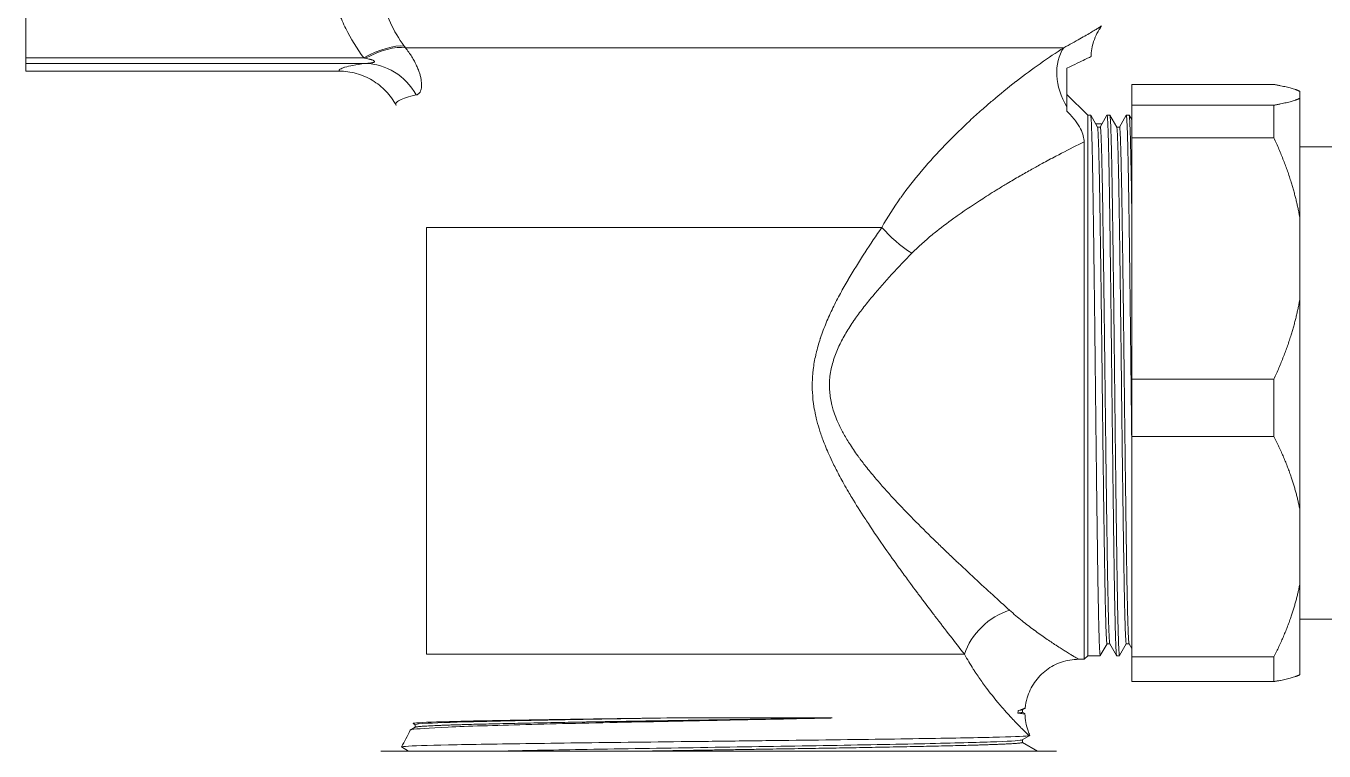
# Model space of a CAD drawing. Header units: metres. Extents: x 78 to 178, y -74 to 157.
# Drawn here: x 118.0054 to 118.1014, y -54.6705 to -54.6169 of the extents above; entities that cross this region are included whole.
import ezdxf

# ---------------------------------------------------------------- set-up
doc = ezdxf.new("R2010")
doc.units = ezdxf.units.M
doc.layers.add('01_Fina', color=252, linetype='Continuous', lineweight=15)

# ---------------------------------------------------------------- blocks, each defined once
blk = doc.blocks.new('110-32-frente')
at = {"layer": '01_Fina', "linetype": 'Continuous', "lineweight": 5}
for p, q in [((7.716584, 3.601063), (7.716584, 3.591654)), ((7.79328, 3.592415), (7.744631, 3.592415)), ((7.716584, 3.591654), (7.716584, 3.591251)), ((7.741557, 3.591654), (7.716584, 3.591654)), ((7.716584, 3.591251), (7.716584, 3.590684)), ((7.741654, 3.591251), (7.716584, 3.591251)), ((7.739724, 3.590684), (7.716584, 3.590684)), ((7.795048, 3.58742), (7.793512, 3.588956)), ((7.808807, 3.589703), (7.7983, 3.589703)), ((7.7983, 3.588157), (7.7983, 3.589703)), ((7.810716, 3.588665), (7.810716, 3.589195)), ((7.808807, 3.588157), (7.7983, 3.588157)), ((7.7983, 3.588157), (7.7983, 3.58575)), ((7.808807, 3.58575), (7.808807, 3.588157)), ((7.810716, 3.588665), (7.810716, 3.579887)), ((7.795048, 3.547458), (7.795048, 3.58742)), ((7.795048, 3.58742), (7.795266, 3.58742)), ((7.79527, 3.587416), (7.795773, 3.586546)), ((7.795975, 3.586549), (7.796476, 3.587416)), ((7.79648, 3.58742), (7.796689, 3.58742)), ((7.796693, 3.587416), (7.797195, 3.586546)), ((7.797398, 3.586549), (7.797898, 3.587416)), ((7.797902, 3.58742), (7.798111, 3.58742)), ((7.798115, 3.587416), (7.7983, 3.587096)), ((7.796116, 3.586792), (7.795631, 3.586792)), ((7.795771, 3.586549), (7.795978, 3.586549)), ((7.797193, 3.586549), (7.7974, 3.586549)), ((7.79478, 3.58545), (7.79478, 3.547189)), ((7.808807, 3.58575), (7.7983, 3.58575)), ((7.7983, 3.567904), (7.7983, 3.58575)), ((7.810716, 3.585091), (7.830364, 3.585091)), ((7.810716, 3.573767), (7.810716, 3.579887)), ((7.779836, 3.579128), (7.746191, 3.579128)), ((7.746191, 3.547563), (7.746191, 3.579128)), ((7.810716, 3.573767), (7.810716, 3.558311)), ((7.808807, 3.567904), (7.7983, 3.567904)), ((7.7983, 3.567904), (7.7983, 3.563666)), ((7.808807, 3.563666), (7.808807, 3.567904)), ((7.808807, 3.563666), (7.7983, 3.563666)), ((7.7983, 3.547366), (7.7983, 3.563666)), ((7.810716, 3.552722), (7.810716, 3.558311)), ((7.810716, 3.552722), (7.810716, 3.546044)), ((7.810716, 3.550147), (7.830364, 3.550147)), ((7.796482, 3.548329), (7.795982, 3.547462)), ((7.79648, 3.548329), (7.796687, 3.548329)), ((7.797187, 3.547462), (7.796684, 3.548332)), ((7.797904, 3.548329), (7.797404, 3.547462)), ((7.797902, 3.548329), (7.798109, 3.548329)), ((7.7983, 3.547998), (7.798107, 3.548332)), ((7.785941, 3.547563), (7.746191, 3.547563)), ((7.794382, 3.547189), (7.79478, 3.547189)), ((7.795048, 3.547458), (7.79478, 3.547189)), ((7.795048, 3.547458), (7.795978, 3.547458)), ((7.797191, 3.547458), (7.7974, 3.547458)), ((7.808807, 3.547366), (7.7983, 3.547366)), ((7.7983, 3.547366), (7.7983, 3.545536)), ((7.808807, 3.545536), (7.808807, 3.547366)), ((7.808807, 3.545536), (7.7983, 3.545536)), ((7.776177, 3.54285), (7.763958, 3.54285)), ((7.790415, 3.543574), (7.790215, 3.543459)), ((7.790223, 3.543463), (7.790223, 3.543271)), ((7.790223, 3.543276), (7.790403, 3.543172)), ((7.744985, 3.541954), (7.745354, 3.542167)), ((7.745346, 3.54235), (7.745194, 3.542438)), ((7.745346, 3.542355), (7.745346, 3.542163)), ((7.790773, 3.541555), (7.790215, 3.541232)), ((7.790223, 3.541237), (7.790223, 3.541045)), ((7.790223, 3.541049), (7.791338, 3.540405)), ((7.742813, 3.540405), (7.792756, 3.540405)), ((7.744859, 3.540405), (7.744338, 3.540706))]:
    blk.add_line(p, q, dxfattribs=at)
blk.add_arc((7.732623, 3.547563), 0.013568, 329.67714, 335.52754, dxfattribs=at)
for centre, major_axis, ratio, start_param, end_param in [((7.741557, 3.58927), (-0.003814, -0.002861), 0.419284, 3.56464, 4.407648), ((7.741673, 3.589115), (-0.003822, -0.002851), 0.445808, 3.566265, 4.391332), ((7.742766, 3.593888), (0.003216, -0.003885), 0.111027, 1.09191, 1.125095), ((7.795991, 3.589669), (-0.001926, 0.003469), 0.746868, 0.357593, 1.626895), ((7.741654, 3.58649), (-0.000635, 0.004726), 0.930518, 5.124048, 6.139796), ((7.782051, 3.579128), (-0.003069, 0.002515), 0.39214, 1.124401, 1.881667), ((7.782163, 3.555191), (0.002401, 0.002037), 0.478697, 2.056202, 2.057259), ((7.789278, 3.547563), (-0.002913, -0.002694), 0.725687, 4.121333, 5.37775)]:
    blk.add_ellipse(centre, major_axis=major_axis, ratio=ratio, start_param=start_param, end_param=end_param, dxfattribs=at)
for points, knots in [([(7.741557, 3.591654), (7.741035, 3.59235), (7.740592, 3.593075), (7.740223, 3.593827), (7.740038, 3.594203), (7.739872, 3.594585), (7.739725, 3.594975), (7.739577, 3.595365), (7.739448, 3.595762), (7.739338, 3.596165), (7.739283, 3.596366), (7.739233, 3.596569), (7.739188, 3.596771), (7.739143, 3.596974), (7.739103, 3.597176), (7.739068, 3.597379), (7.738997, 3.597785), (7.738946, 3.598192), (7.738914, 3.5986), (7.738849, 3.599417), (7.73886, 3.600238), (7.738944, 3.601063)], [0, 0, 0, 0, 0.25, 0.25, 0.25, 0.375072, 0.375072, 0.375072, 0.5, 0.5, 0.5, 0.56241, 0.56241, 0.56241, 0.624918, 0.624918, 0.624918, 0.75, 0.75, 0.75, 1, 1, 1, 1]), ([(7.742674, 3.599868), (7.742586, 3.599233), (7.742556, 3.5986), (7.742617, 3.597335), (7.742707, 3.596704), (7.743019, 3.595444), (7.743237, 3.594834), (7.743795, 3.593654), (7.744135, 3.593084), (7.744542, 3.592536)], [0, 0, 0, 0, 0.25, 0.25, 0.5, 0.5, 0.75, 0.75, 1, 1, 1, 1]), ([(7.79328, 3.592415), (7.793503, 3.592532), (7.793714, 3.592645), (7.793913, 3.592754), (7.79411, 3.592862), (7.794296, 3.592966), (7.794468, 3.593063), (7.79447, 3.593064), (7.794472, 3.593066), (7.794474, 3.593067), (7.794645, 3.593164), (7.794803, 3.593255), (7.794948, 3.59334), (7.795095, 3.593425), (7.795228, 3.593504), (7.795348, 3.593576), (7.795349, 3.593577), (7.795351, 3.593578), (7.795353, 3.593579), (7.795411, 3.593614), (7.795466, 3.593647), (7.795517, 3.593678), (7.79557, 3.59371), (7.79562, 3.59374), (7.795666, 3.593768), (7.795757, 3.593824), (7.795834, 3.593872), (7.795895, 3.593909), (7.795895, 3.59391), (7.795896, 3.59391), (7.795896, 3.59391), (7.795957, 3.593948), (7.796002, 3.593976), (7.796032, 3.593995), (7.796063, 3.594014), (7.796078, 3.594023), (7.796078, 3.594023)], [0, 0, 0, 0, 0.0625, 0.0625, 0.0625, 0.1242677, 0.1242677, 0.1242677, 0.125, 0.125, 0.125, 0.1865991, 0.1865991, 0.1865991, 0.2490487, 0.2490487, 0.2490487, 0.25, 0.25, 0.25, 0.2803383, 0.2803383, 0.2803383, 0.311675, 0.311675, 0.311675, 0.3744355, 0.3744355, 0.3744355, 0.375, 0.375, 0.375, 0.4372087, 0.4372087, 0.4372087, 0.4994284, 0.4994284, 0.4994284, 0.4994284]), ([(7.796078, 3.594023), (7.795822, 3.593679), (7.795621, 3.593288), (7.795371, 3.59252), (7.795306, 3.592138), (7.795296, 3.591759)], [0, 0, 0, 0, 0.1275711, 0.1275711, 0.2405013, 0.2405013, 0.2405013, 0.2405013]), ([(7.744631, 3.592415), (7.744802, 3.592193), (7.744959, 3.591967), (7.745099, 3.591741), (7.745167, 3.591631), (7.745231, 3.59152), (7.745291, 3.591409), (7.745309, 3.591375), (7.745327, 3.591341), (7.745345, 3.591306), (7.745384, 3.591232), (7.74542, 3.591157), (7.745454, 3.591083), (7.745503, 3.590977), (7.745547, 3.590873), (7.745586, 3.59077), (7.745589, 3.590764), (7.745591, 3.590758), (7.745593, 3.590752), (7.745628, 3.590659), (7.74566, 3.590567), (7.745687, 3.590476), (7.745713, 3.59039), (7.745735, 3.590306), (7.745754, 3.590223), (7.745775, 3.59013), (7.745791, 3.590039), (7.745802, 3.589952), (7.745812, 3.589879), (7.745818, 3.589809), (7.74582, 3.589742), (7.745823, 3.589669), (7.745821, 3.589599), (7.745816, 3.589533), (7.74581, 3.589466), (7.7458, 3.589402), (7.745786, 3.589343), (7.745775, 3.589299), (7.745762, 3.589258), (7.745747, 3.589221), (7.745722, 3.589158), (7.745691, 3.589104), (7.745654, 3.589059), (7.745594, 3.588988), (7.745518, 3.588941), (7.74543, 3.588922)], [0, 0, 0, 0, 0.152461, 0.152461, 0.152461, 0.227001, 0.227001, 0.227001, 0.25, 0.25, 0.25, 0.300061, 0.300061, 0.300061, 0.370886, 0.370886, 0.370886, 0.375, 0.375, 0.375, 0.439236, 0.439236, 0.439236, 0.5, 0.5, 0.5, 0.568132, 0.568132, 0.568132, 0.625, 0.625, 0.625, 0.687025, 0.687025, 0.687025, 0.75, 0.75, 0.75, 0.796949, 0.796949, 0.796949, 0.875, 0.875, 0.875, 1, 1, 1, 1]), ([(7.779836, 3.579128), (7.78025, 3.579881), (7.78071, 3.580593), (7.781198, 3.581277), (7.781221, 3.581309), (7.781243, 3.58134), (7.781265, 3.581371), (7.781734, 3.582022), (7.782227, 3.582648), (7.782737, 3.583254), (7.782771, 3.583294), (7.782804, 3.583334), (7.782838, 3.583374), (7.783376, 3.584007), (7.783932, 3.584619), (7.784502, 3.585211), (7.785033, 3.585764), (7.785577, 3.586299), (7.786128, 3.586819), (7.786162, 3.586851), (7.786196, 3.586882), (7.78623, 3.586914), (7.786523, 3.587188), (7.786817, 3.587456), (7.787114, 3.587721), (7.787383, 3.58796), (7.787653, 3.588196), (7.787925, 3.588427), (7.787952, 3.58845), (7.78798, 3.588474), (7.788007, 3.588497), (7.788585, 3.588988), (7.789164, 3.589456), (7.789739, 3.589903), (7.789758, 3.589918), (7.789777, 3.589933), (7.789797, 3.589948), (7.79038, 3.590399), (7.79096, 3.590828), (7.791534, 3.591233), (7.791544, 3.591241), (7.791554, 3.591248), (7.791565, 3.591255), (7.792146, 3.591666), (7.79272, 3.592053), (7.79328, 3.592415)], [0, 0, 0, 0, 0.125, 0.125, 0.125, 0.130709, 0.130709, 0.130709, 0.25, 0.25, 0.25, 0.257846, 0.257846, 0.257846, 0.383085, 0.383085, 0.383085, 0.5, 0.5, 0.5, 0.507204, 0.507204, 0.507204, 0.569014, 0.569014, 0.569014, 0.625, 0.625, 0.625, 0.630693, 0.630693, 0.630693, 0.75, 0.75, 0.75, 0.753983, 0.753983, 0.753983, 0.875, 0.875, 0.875, 0.877187, 0.877187, 0.877187, 1, 1, 1, 1]), ([(7.795296, 3.591759), (7.795296, 3.591759), (7.795142, 3.591681), (7.794537, 3.591386), (7.794086, 3.591169), (7.793512, 3.590909)], [-0.6738719, -0.6738719, -0.6738719, -0.6738719, -0.3408719, -0.3408719, -0.0000107, -0.0000107, -0.0000107, -0.0000107]), ([(7.739724, 3.590684), (7.739717, 3.590703), (7.739717, 3.590722), (7.739725, 3.590742), (7.739735, 3.590767), (7.739756, 3.590792), (7.73979, 3.590817), (7.739796, 3.590821), (7.739802, 3.590825), (7.739808, 3.590829), (7.739877, 3.590875), (7.739985, 3.59092), (7.740132, 3.590965), (7.740142, 3.590967), (7.740151, 3.59097), (7.74016, 3.590973), (7.740317, 3.591019), (7.740514, 3.591064), (7.740753, 3.591109), (7.741006, 3.591157), (7.741306, 3.591204), (7.741654, 3.591251)], [0, 0, 0, 0, 0.0995, 0.0995, 0.0995, 0.228099, 0.228099, 0.228099, 0.25, 0.25, 0.25, 0.485397, 0.485397, 0.485397, 0.5, 0.5, 0.5, 0.74268, 0.74268, 0.74268, 1, 1, 1, 1]), ([(7.741654, 3.591251), (7.741782, 3.591254), (7.741908, 3.59126), (7.74203, 3.591275), (7.742051, 3.591277), (7.742072, 3.59128), (7.742093, 3.591284), (7.742132, 3.59129), (7.74217, 3.591297), (7.742206, 3.591306), (7.74222, 3.59131), (7.742233, 3.591313), (7.742246, 3.591318), (7.742259, 3.591322), (7.742273, 3.591327), (7.742285, 3.591333), (7.742303, 3.591341), (7.74232, 3.591351), (7.742331, 3.591363), (7.742334, 3.591367), (7.742336, 3.59137), (7.742338, 3.591374), (7.742342, 3.591381), (7.742343, 3.591388), (7.742342, 3.591395), (7.74234, 3.591403), (7.742336, 3.591412), (7.742329, 3.59142), (7.742326, 3.591424), (7.742322, 3.591428), (7.742319, 3.591431), (7.74231, 3.591439), (7.7423, 3.591446), (7.742289, 3.591452), (7.742275, 3.591461), (7.74226, 3.591469), (7.742244, 3.591477), (7.742237, 3.59148), (7.742229, 3.591483), (7.742222, 3.591486), (7.74219, 3.5915), (7.742157, 3.591511), (7.742125, 3.591522), (7.742104, 3.591529), (7.742083, 3.591535), (7.742062, 3.591541), (7.742042, 3.591547), (7.742021, 3.591553), (7.742, 3.591558), (7.741892, 3.591587), (7.741783, 3.59161), (7.741673, 3.591632)], [0, 0, 0, 0, 0.25, 0.25, 0.25, 0.293802, 0.293802, 0.293802, 0.375, 0.375, 0.375, 0.40524, 0.40524, 0.40524, 0.4375, 0.4375, 0.4375, 0.486173, 0.486173, 0.486173, 0.5, 0.5, 0.5, 0.522466, 0.522466, 0.522466, 0.550379, 0.550379, 0.550379, 0.5625, 0.5625, 0.5625, 0.589562, 0.589562, 0.589562, 0.625, 0.625, 0.625, 0.64105, 0.64105, 0.64105, 0.707866, 0.707866, 0.707866, 0.75, 0.75, 0.75, 0.790277, 0.790277, 0.790277, 1, 1, 1, 1]), ([(7.793512, 3.590909), (7.793512, 3.590679), (7.793512, 3.590439), (7.793512, 3.58993), (7.793512, 3.589668), (7.793512, 3.588935), (7.793512, 3.588461), (7.793512, 3.588038)], [-0.2991844, -0.2991844, -0.2991844, -0.2991844, -0.2259702, -0.2259702, -0.1479294, -0.1479294, 0, 0, 0, 0]), ([(7.739724, 3.590684), (7.740159, 3.590684), (7.740583, 3.590625), (7.740998, 3.59051), (7.741205, 3.590453), (7.741411, 3.59038), (7.741609, 3.590295), (7.741807, 3.59021), (7.741997, 3.590112), (7.742181, 3.590002), (7.742548, 3.589781), (7.742891, 3.589506), (7.743186, 3.589195), (7.743333, 3.58904), (7.74347, 3.588875), (7.743596, 3.5887), (7.743722, 3.588526), (7.743838, 3.588339), (7.743939, 3.58815)], [0, 0, 0, 0, 0.25, 0.25, 0.25, 0.375, 0.375, 0.375, 0.5, 0.5, 0.5, 0.75, 0.75, 0.75, 0.875, 0.875, 0.875, 1, 1, 1, 1]), ([(7.74543, 3.588922), (7.745145, 3.58886), (7.744901, 3.588797), (7.744697, 3.588733), (7.744497, 3.588671), (7.744335, 3.588608), (7.744211, 3.588544), (7.744209, 3.588543), (7.744207, 3.588542), (7.744205, 3.588541), (7.744084, 3.588477), (7.744, 3.588413), (7.743955, 3.588349), (7.743954, 3.588347), (7.743953, 3.588346), (7.743952, 3.588344), (7.74393, 3.588311), (7.743918, 3.588278), (7.743916, 3.588244), (7.743915, 3.588213), (7.743922, 3.588181), (7.743939, 3.58815)], [0, 0, 0, 0, 0.252269, 0.252269, 0.252269, 0.5, 0.5, 0.5, 0.50411, 0.50411, 0.50411, 0.75, 0.75, 0.75, 0.755575, 0.755575, 0.755575, 0.881116, 0.881116, 0.881116, 1, 1, 1, 1]), ([(7.793512, 3.588038), (7.793512, 3.587984), (7.793512, 3.587931), (7.793512, 3.587826), (7.793512, 3.587773), (7.793512, 3.587722)], [-0.03758176, -0.03758176, -0.03758176, -0.03758176, -0.01877056, -0.01877056, -0.00000084, -0.00000084, -0.00000084, -0.00000084]), ([(7.793512, 3.587722), (7.793629, 3.587605), (7.793743, 3.587485), (7.793956, 3.587242), (7.794054, 3.587123), (7.794298, 3.586798), (7.79442, 3.586605), (7.794613, 3.586233), (7.794679, 3.586057), (7.794762, 3.585737), (7.79478, 3.585587), (7.79478, 3.58545)], [0.0000016, 0.0000016, 0.0000016, 0.0000016, 0.0494696, 0.0494696, 0.0971768, 0.0971768, 0.1805493, 0.1805493, 0.2693441, 0.2693441, 0.3587358, 0.3587358, 0.3587358, 0.3587358]), ([(7.79478, 3.58545), (7.79465, 3.585386), (7.794519, 3.585322), (7.794388, 3.585257), (7.793834, 3.584983), (7.793267, 3.584694), (7.792691, 3.58439), (7.792355, 3.584213), (7.792016, 3.584031), (7.791674, 3.583844), (7.791425, 3.583708), (7.791174, 3.583569), (7.790922, 3.583428), (7.790633, 3.583266), (7.790343, 3.583101), (7.790053, 3.582933), (7.790041, 3.582926), (7.790029, 3.582919), (7.790017, 3.582913), (7.789715, 3.582737), (7.789412, 3.582559), (7.789109, 3.582378), (7.788878, 3.58224), (7.788647, 3.5821), (7.788416, 3.581958), (7.78804, 3.581726), (7.787663, 3.58149), (7.787288, 3.581248), (7.786682, 3.580857), (7.786077, 3.580453), (7.785478, 3.580029), (7.785369, 3.579952), (7.785261, 3.579875), (7.785153, 3.579797), (7.784666, 3.579446), (7.784184, 3.579083), (7.783711, 3.578701), (7.783661, 3.578661), (7.783611, 3.57862), (7.783562, 3.57858), (7.783041, 3.578153), (7.782532, 3.577704), (7.782051, 3.577212)], [0.0000004, 0.0000004, 0.0000004, 0.0000004, 0.0325845, 0.0325845, 0.0325845, 0.1700245, 0.1700245, 0.1700245, 0.25, 0.25, 0.25, 0.3083191, 0.3083191, 0.3083191, 0.375, 0.375, 0.375, 0.3777047, 0.3777047, 0.3777047, 0.4471489, 0.4471489, 0.4471489, 0.5, 0.5, 0.5, 0.5860796, 0.5860796, 0.5860796, 0.7248687, 0.7248687, 0.7248687, 0.75, 0.75, 0.75, 0.8631117, 0.8631117, 0.8631117, 0.875, 0.875, 0.875, 1, 1, 1, 1]), ([(7.785941, 3.547563), (7.785601, 3.547998), (7.785249, 3.548452), (7.784886, 3.548921), (7.78452, 3.549394), (7.784144, 3.549883), (7.78376, 3.550388), (7.78372, 3.550441), (7.783679, 3.550494), (7.783638, 3.550548), (7.78329, 3.551006), (7.782935, 3.551476), (7.782575, 3.551959), (7.782517, 3.552036), (7.782459, 3.552114), (7.782401, 3.552192), (7.782256, 3.552387), (7.78211, 3.552584), (7.781963, 3.552783), (7.781757, 3.553062), (7.781549, 3.553346), (7.781341, 3.553632), (7.781269, 3.553731), (7.781197, 3.553831), (7.781125, 3.55393), (7.780779, 3.554409), (7.780433, 3.554895), (7.780088, 3.555388), (7.779668, 3.555989), (7.779251, 3.5566), (7.778839, 3.557225), (7.778753, 3.557355), (7.778667, 3.557486), (7.778582, 3.557618), (7.778254, 3.558122), (7.777931, 3.558635), (7.777616, 3.559159), (7.777532, 3.5593), (7.777448, 3.559441), (7.777365, 3.559583), (7.777251, 3.559778), (7.777138, 3.559975), (7.777026, 3.560173), (7.776832, 3.560519), (7.776643, 3.560871), (7.776461, 3.561227), (7.776387, 3.561371), (7.776315, 3.561515), (7.776244, 3.561661), (7.776139, 3.561878), (7.776036, 3.562096), (7.775937, 3.562316), (7.775771, 3.562688), (7.775615, 3.563065), (7.775472, 3.563449), (7.775422, 3.563584), (7.775374, 3.563721), (7.775327, 3.563858), (7.77524, 3.564114), (7.77516, 3.564374), (7.775088, 3.564637), (7.775054, 3.564763), (7.775021, 3.564889), (7.774991, 3.565016), (7.774972, 3.565095), (7.774954, 3.565174), (7.774936, 3.565254), (7.774891, 3.565461), (7.774852, 3.565669), (7.774819, 3.565878), (7.774802, 3.565986), (7.774786, 3.566094), (7.774773, 3.566202), (7.774733, 3.566515), (7.774708, 3.56683), (7.774698, 3.567148), (7.774696, 3.567234), (7.774694, 3.567321), (7.774694, 3.567407), (7.774694, 3.567536), (7.774696, 3.567666), (7.774701, 3.567795), (7.774708, 3.56801), (7.774724, 3.568224), (7.774745, 3.568436), (7.774751, 3.568497), (7.774758, 3.568557), (7.774765, 3.568617), (7.774809, 3.568978), (7.774871, 3.569335), (7.774951, 3.56969), (7.774959, 3.569728), (7.774968, 3.569765), (7.774977, 3.569803), (7.775064, 3.570175), (7.77517, 3.570544), (7.775289, 3.570906), (7.775296, 3.570926), (7.775302, 3.570945), (7.775308, 3.570964), (7.775433, 3.571338), (7.775573, 3.571705), (7.775723, 3.572066), (7.775879, 3.57244), (7.776046, 3.572807), (7.776221, 3.57317), (7.776398, 3.573534), (7.776584, 3.573894), (7.776775, 3.574249), (7.776959, 3.574589), (7.777148, 3.574924), (7.777341, 3.575254), (7.777347, 3.575264), (7.777352, 3.575273), (7.777358, 3.575282), (7.777747, 3.575948), (7.778151, 3.576596), (7.778563, 3.577231), (7.778568, 3.577239), (7.778573, 3.577246), (7.778578, 3.577254), (7.778991, 3.57789), (7.779412, 3.578514), (7.779836, 3.579128)], [0, 0, 0, 0, 0.059085, 0.059085, 0.059085, 0.118707, 0.118707, 0.118707, 0.125, 0.125, 0.125, 0.178838, 0.178838, 0.178838, 0.1875, 0.1875, 0.1875, 0.209092, 0.209092, 0.209092, 0.239475, 0.239475, 0.239475, 0.25, 0.25, 0.25, 0.30057, 0.30057, 0.30057, 0.362136, 0.362136, 0.362136, 0.375, 0.375, 0.375, 0.424284, 0.424284, 0.424284, 0.4375, 0.4375, 0.4375, 0.455634, 0.455634, 0.455634, 0.48722, 0.48722, 0.48722, 0.5, 0.5, 0.5, 0.519046, 0.519046, 0.519046, 0.551161, 0.551161, 0.551161, 0.5625, 0.5625, 0.5625, 0.58365, 0.58365, 0.58365, 0.59375, 0.59375, 0.59375, 0.600053, 0.600053, 0.600053, 0.616511, 0.616511, 0.616511, 0.625, 0.625, 0.625, 0.649592, 0.649592, 0.649592, 0.65625, 0.65625, 0.65625, 0.666217, 0.666217, 0.666217, 0.682793, 0.682793, 0.682793, 0.6875, 0.6875, 0.6875, 0.715746, 0.715746, 0.715746, 0.71875, 0.71875, 0.71875, 0.748431, 0.748431, 0.748431, 0.75, 0.75, 0.75, 0.780728, 0.780728, 0.780728, 0.8125, 0.8125, 0.8125, 0.844404, 0.844404, 0.844404, 0.875, 0.875, 0.875, 0.875872, 0.875872, 0.875872, 0.9375, 0.9375, 0.9375, 0.938232, 0.938232, 0.938232, 1, 1, 1, 1]), ([(7.782051, 3.577212), (7.781559, 3.576711), (7.78107, 3.576199), (7.780586, 3.575673), (7.780578, 3.575664), (7.780569, 3.575655), (7.780561, 3.575646), (7.780086, 3.575129), (7.779617, 3.574599), (7.77916, 3.57405), (7.779146, 3.574032), (7.779131, 3.574015), (7.779117, 3.573997), (7.778883, 3.573715), (7.778653, 3.573427), (7.778427, 3.573133), (7.77822, 3.572862), (7.778017, 3.572585), (7.777821, 3.572303), (7.777806, 3.572281), (7.777791, 3.572259), (7.777776, 3.572237), (7.777568, 3.571934), (7.777369, 3.571625), (7.777182, 3.571308), (7.777007, 3.57101), (7.776842, 3.570705), (7.776693, 3.57039), (7.776684, 3.570373), (7.776676, 3.570356), (7.776668, 3.570338), (7.776518, 3.570016), (7.776384, 3.569682), (7.776275, 3.569344), (7.776273, 3.569336), (7.77627, 3.569329), (7.776268, 3.569321), (7.776159, 3.568978), (7.776076, 3.56863), (7.776024, 3.568273), (7.776023, 3.568266), (7.776022, 3.568259), (7.776021, 3.568253), (7.775997, 3.568082), (7.775981, 3.56791), (7.775972, 3.567736), (7.775962, 3.567556), (7.775961, 3.567375), (7.775969, 3.567196), (7.77597, 3.56717), (7.775971, 3.567145), (7.775973, 3.56712), (7.775991, 3.566786), (7.776039, 3.566457), (7.776111, 3.566134), (7.776121, 3.566093), (7.77613, 3.566053), (7.77614, 3.566012), (7.776173, 3.565878), (7.77621, 3.565745), (7.776251, 3.565612), (7.776304, 3.565438), (7.776365, 3.565266), (7.77643, 3.565096), (7.77645, 3.565044), (7.776471, 3.564993), (7.776492, 3.564942), (7.77661, 3.564654), (7.776742, 3.564375), (7.776885, 3.564103), (7.776914, 3.564047), (7.776944, 3.563991), (7.776974, 3.563936), (7.777119, 3.56367), (7.777274, 3.56341), (7.777435, 3.563156), (7.777632, 3.562845), (7.77784, 3.562542), (7.778055, 3.562245), (7.778095, 3.56219), (7.778134, 3.562137), (7.778174, 3.562083), (7.778353, 3.561839), (7.778538, 3.561599), (7.778725, 3.561364), (7.778954, 3.561075), (7.779187, 3.560793), (7.779423, 3.560516), (7.779462, 3.56047), (7.7795, 3.560425), (7.779539, 3.56038), (7.779976, 3.559871), (7.780421, 3.559379), (7.78087, 3.558898), (7.780903, 3.558863), (7.780935, 3.558828), (7.780968, 3.558793), (7.781426, 3.558305), (7.781887, 3.557829), (7.782349, 3.557363), (7.782844, 3.556863), (7.783339, 3.556374), (7.783832, 3.555894), (7.783848, 3.555879), (7.783863, 3.555864), (7.783879, 3.555849), (7.78411, 3.555625), (7.78434, 3.555403), (7.784569, 3.555184), (7.784812, 3.554951), (7.785053, 3.554721), (7.785293, 3.554495), (7.7853, 3.554488), (7.785308, 3.554481), (7.785316, 3.554473), (7.785785, 3.55403), (7.786245, 3.553599), (7.786696, 3.553181), (7.786698, 3.553179), (7.7867, 3.553178), (7.786702, 3.553176), (7.787155, 3.552755), (7.787598, 3.552348), (7.788029, 3.551955), (7.788458, 3.551562), (7.788875, 3.551183), (7.789278, 3.550819)], [0, 0, 0, 0, 0.0625, 0.0625, 0.0625, 0.063595, 0.063595, 0.063595, 0.125, 0.125, 0.125, 0.126947, 0.126947, 0.126947, 0.158445, 0.158445, 0.158445, 0.1875, 0.1875, 0.1875, 0.189773, 0.189773, 0.189773, 0.220852, 0.220852, 0.220852, 0.25, 0.25, 0.25, 0.251587, 0.251587, 0.251587, 0.28125, 0.28125, 0.28125, 0.281914, 0.281914, 0.281914, 0.31193, 0.31193, 0.31193, 0.3125, 0.3125, 0.3125, 0.326802, 0.326802, 0.326802, 0.341649, 0.341649, 0.341649, 0.34375, 0.34375, 0.34375, 0.371523, 0.371523, 0.371523, 0.375, 0.375, 0.375, 0.38655, 0.38655, 0.38655, 0.401652, 0.401652, 0.401652, 0.40625, 0.40625, 0.40625, 0.432184, 0.432184, 0.432184, 0.4375, 0.4375, 0.4375, 0.463113, 0.463113, 0.463113, 0.494326, 0.494326, 0.494326, 0.5, 0.5, 0.5, 0.525748, 0.525748, 0.525748, 0.55733, 0.55733, 0.55733, 0.5625, 0.5625, 0.5625, 0.620759, 0.620759, 0.620759, 0.625, 0.625, 0.625, 0.684354, 0.684354, 0.684354, 0.747983, 0.747983, 0.747983, 0.75, 0.75, 0.75, 0.779769, 0.779769, 0.779769, 0.81149, 0.81149, 0.81149, 0.8125, 0.8125, 0.8125, 0.874706, 0.874706, 0.874706, 0.875, 0.875, 0.875, 0.937565, 0.937565, 0.937565, 1, 1, 1, 1]), ([(7.789278, 3.550819), (7.789585, 3.550541), (7.789896, 3.55028), (7.790202, 3.550034), (7.790497, 3.549797), (7.790789, 3.549574), (7.791074, 3.549363), (7.791085, 3.549355), (7.791096, 3.549347), (7.791107, 3.549339), (7.791401, 3.549122), (7.791687, 3.54892), (7.791961, 3.548731), (7.792218, 3.548554), (7.792464, 3.548389), (7.792696, 3.548238), (7.79271, 3.548228), (7.792724, 3.548219), (7.792739, 3.548209), (7.79286, 3.54813), (7.792977, 3.548055), (7.79309, 3.547983), (7.793189, 3.54792), (7.793285, 3.547859), (7.793376, 3.547802), (7.793387, 3.547795), (7.793399, 3.547788), (7.793411, 3.54778), (7.793512, 3.547717), (7.793606, 3.547659), (7.793694, 3.547605), (7.793773, 3.547556), (7.793846, 3.547512), (7.793912, 3.547471), (7.793919, 3.547467), (7.793926, 3.547463), (7.793932, 3.547459), (7.794072, 3.547375), (7.794182, 3.547309), (7.794259, 3.547263), (7.794261, 3.547262), (7.794263, 3.547261), (7.794265, 3.547259), (7.794303, 3.547237), (7.794333, 3.547219), (7.794353, 3.547208), (7.794373, 3.547196), (7.794383, 3.54719), (7.794384, 3.547189), (7.794384, 3.547189), (7.794384, 3.547189), (7.794384, 3.547189)], [0, 0, 0, 0, 0.0637464, 0.0637464, 0.0637464, 0.125, 0.125, 0.125, 0.1273853, 0.1273853, 0.1273853, 0.1907523, 0.1907523, 0.1907523, 0.25, 0.25, 0.25, 0.2536872, 0.2536872, 0.2536872, 0.2849685, 0.2849685, 0.2849685, 0.3125, 0.3125, 0.3125, 0.3160464, 0.3160464, 0.3160464, 0.3469904, 0.3469904, 0.3469904, 0.375, 0.375, 0.375, 0.3778323, 0.3778323, 0.3778323, 0.4375, 0.4375, 0.4375, 0.4391492, 0.4391492, 0.4391492, 0.469598, 0.469598, 0.469598, 0.5, 0.5, 0.5, 0.5011297, 0.5011297, 0.5011297, 0.5011297]), ([(7.790723, 3.541542), (7.790722, 3.541543), (7.79072, 3.541544), (7.790719, 3.541546), (7.790644, 3.541616), (7.790539, 3.541717), (7.790407, 3.541846), (7.790395, 3.541858), (7.790382, 3.54187), (7.790369, 3.541883), (7.790294, 3.541957), (7.79021, 3.542039), (7.79012, 3.542129), (7.79006, 3.54219), (7.789996, 3.542255), (7.789929, 3.542323), (7.789896, 3.542357), (7.789863, 3.542391), (7.789829, 3.542426), (7.789724, 3.542533), (7.789615, 3.542648), (7.789502, 3.542768), (7.789448, 3.542826), (7.789393, 3.542885), (7.789338, 3.542945), (7.789276, 3.543012), (7.789213, 3.543081), (7.789149, 3.543151), (7.788997, 3.543319), (7.788841, 3.543495), (7.788682, 3.54368), (7.788584, 3.543794), (7.788484, 3.543912), (7.788384, 3.544032), (7.788116, 3.544354), (7.787844, 3.544697), (7.787571, 3.54506), (7.787476, 3.545187), (7.787382, 3.545316), (7.787287, 3.545447), (7.787105, 3.545701), (7.786923, 3.545964), (7.786745, 3.546234), (7.786695, 3.546311), (7.786645, 3.546389), (7.786595, 3.546467), (7.786369, 3.54682), (7.78615, 3.547185), (7.785941, 3.547563)], [0, 0, 0, 0, 0.002335, 0.002335, 0.002335, 0.125, 0.125, 0.125, 0.136626, 0.136626, 0.136626, 0.204248, 0.204248, 0.204248, 0.25, 0.25, 0.25, 0.272577, 0.272577, 0.272577, 0.341899, 0.341899, 0.341899, 0.375, 0.375, 0.375, 0.41204, 0.41204, 0.41204, 0.5, 0.5, 0.5, 0.554454, 0.554454, 0.554454, 0.699521, 0.699521, 0.699521, 0.75, 0.75, 0.75, 0.847388, 0.847388, 0.847388, 0.875, 0.875, 0.875, 1, 1, 1, 1]), ([(7.794384, 3.547189), (7.793955, 3.547189), (7.793521, 3.547118), (7.792716, 3.546846), (7.792334, 3.546645), (7.79166, 3.546138), (7.791361, 3.545826), (7.790881, 3.545133), (7.790695, 3.544743), (7.790505, 3.544095), (7.790456, 3.543842), (7.790433, 3.543589)], [0, 0, 0, 0, 0.1275803, 0.1275803, 0.2529508, 0.2529508, 0.3784007, 0.3784007, 0.503848, 0.503848, 0.5795991, 0.5795991, 0.5795991, 0.5795991]), ([(7.776177, 3.54285), (7.775317, 3.542831), (7.774435, 3.542813), (7.772671, 3.542777), (7.771789, 3.542759), (7.769184, 3.542706), (7.767445, 3.54267), (7.762736, 3.542573), (7.759836, 3.542515), (7.755894, 3.542423), (7.75467, 3.542393), (7.751179, 3.542299), (7.749226, 3.54224), (7.746341, 3.542115), (7.745432, 3.542051), (7.745024, 3.541973), (7.744979, 3.541957), (7.744972, 3.541942)], [0, 0, 0, 0, 0.277039, 0.277039, 0.545399, 0.545399, 1.062438, 1.062438, 1.954718, 1.954718, 2.389831, 2.389831, 3.288005, 3.288005, 4.183087, 4.183087, 4.409834, 4.409834, 4.409834, 4.409834]), ([(7.745194, 3.542438), (7.745166, 3.542454), (7.74525, 3.54247), (7.745892, 3.542524), (7.746901, 3.542563), (7.749185, 3.542619), (7.750074, 3.542637), (7.752729, 3.542688), (7.754671, 3.54272), (7.759041, 3.542785), (7.761455, 3.542817), (7.763958, 3.54285)], [6.848037, 6.848037, 6.848037, 6.848037, 7.234289, 7.234289, 8.107141, 8.107141, 8.546792, 8.546792, 9.274204, 9.274204, 10.025118, 10.025118, 10.025118, 10.025118]), ([(7.745346, 3.542355), (7.745346, 3.542389), (7.745665, 3.542423), (7.74713, 3.542504), (7.748493, 3.54255), (7.752013, 3.542636), (7.754087, 3.54268), (7.758754, 3.542767), (7.761304, 3.542807), (7.763958, 3.54285)], [-3.125274, -3.125274, -3.125274, -3.125274, -2.472496, -2.472496, -1.610724, -1.610724, -0.801896, -0.801896, -0.000001, -0.000001, -0.000001, -0.000001]), ([(7.789878, 3.54321), (7.789886, 3.543236), (7.789894, 3.543265), (7.789909, 3.543331), (7.789915, 3.543368), (7.789921, 3.54341)], [-0.03192656, -0.03192656, -0.03192656, -0.03192656, -0.01597306, -0.01597306, -0.000001, -0.000001, -0.000001, -0.000001]), ([(7.790403, 3.543172), (7.790409, 3.543168), (7.790413, 3.543165), (7.790416, 3.543161), (7.790416, 3.543159), (7.790412, 3.543149), (7.790355, 3.543152), (7.790159, 3.543175), (7.790031, 3.543192), (7.789878, 3.54321)], [-0.4547463, -0.4547463, -0.4547463, -0.4547463, -0.4108331, -0.4108331, -0.3870824, -0.3870824, -0.1833864, -0.1833864, 0, 0, 0, 0]), ([(7.789921, 3.54341), (7.790069, 3.543448), (7.790197, 3.543488), (7.790377, 3.543553), (7.79043, 3.543578), (7.790433, 3.543588), (7.790433, 3.543589), (7.790433, 3.543589)], [0, 0, 0, 0, 0.25, 0.25, 0.5, 0.5, 0.5055979, 0.5055979, 0.5055979, 0.5055979]), ([(7.790416, 3.543159), (7.790423, 3.54273), (7.790501, 3.542297), (7.790684, 3.541781), (7.790729, 3.541671), (7.790779, 3.541563)], [0, 0, 0, 0, 0.1277222, 0.1277222, 0.1630578, 0.1630578, 0.1630578, 0.1630578]), ([(7.744338, 3.540706), (7.744311, 3.540721), (7.744413, 3.540737), (7.74514, 3.540788), (7.746219, 3.540824), (7.748627, 3.540876), (7.749561, 3.540892), (7.752665, 3.540944), (7.75513, 3.54098), (7.760652, 3.54105), (7.763664, 3.541084), (7.768247, 3.541138), (7.769764, 3.541156), (7.774299, 3.54121), (7.777215, 3.541244), (7.781114, 3.541299), (7.782314, 3.541317), (7.785543, 3.54137), (7.787282, 3.541402), (7.789781, 3.541472), (7.790524, 3.541507), (7.790723, 3.541542)], [8.130306, 8.130306, 8.130306, 8.130306, 8.551821, 8.551821, 9.453214, 9.453214, 9.90661, 9.90661, 10.796788, 10.796788, 11.702088, 11.702088, 12.148955, 12.148955, 13.055876, 13.055876, 13.499168, 13.499168, 14.354652, 14.354652, 15.206855, 15.206855, 15.206855, 15.206855]), ([(7.751882, 3.540405), (7.753674, 3.540446), (7.755761, 3.540487), (7.760678, 3.540573), (7.763521, 3.540617), (7.769323, 3.54071), (7.772228, 3.540756), (7.777793, 3.540846), (7.780391, 3.540894), (7.78479, 3.540988), (7.78657, 3.541031), (7.789168, 3.541123), (7.789951, 3.541171), (7.790188, 3.541222), (7.790206, 3.541227), (7.790215, 3.541233)], [-15.410317, -15.410317, -15.410317, -15.410317, -14.652462, -14.652462, -13.786041, -13.786041, -12.921887, -12.921887, -12.037072, -12.037072, -11.176153, -11.176153, -10.304634, -10.304634, -10.2019, -10.2019, -10.2019, -10.2019]), ([(7.790723, 3.541542), (7.790742, 3.541545), (7.790757, 3.541548), (7.790766, 3.541552), (7.790767, 3.541552), (7.790768, 3.541553), (7.790769, 3.541553), (7.790774, 3.541555), (7.790777, 3.541557), (7.790778, 3.541559), (7.790779, 3.54156), (7.790779, 3.541561), (7.790779, 3.541562), (7.790779, 3.541562), (7.790779, 3.541563), (7.790779, 3.541563)], [0.0000001, 0.0000001, 0.0000001, 0.0000001, 0.2224219, 0.2224219, 0.2224219, 0.25, 0.25, 0.25, 0.375, 0.375, 0.375, 0.4512272, 0.4512272, 0.4512272, 0.4596774, 0.4596774, 0.4596774, 0.4596774])]:
    blk.add_open_spline(points, degree=3, knots=knots, dxfattribs=at)
for points in [[(7.741673, 3.591632), (7.741634, 3.591639), (7.741595, 3.591647), (7.741557, 3.591654)], [(7.780237, 3.579823), (7.780238, 3.579824), (7.780239, 3.579825), (7.780239, 3.579826)], [(7.78032, 3.555058), (7.780317, 3.55506), (7.780315, 3.555062), (7.780313, 3.555063)], [(7.781597, 3.553279), (7.781597, 3.55328), (7.781598, 3.55328), (7.781598, 3.55328)], [(7.783532, 3.550686), (7.783532, 3.550686), (7.783533, 3.550686), (7.783534, 3.550686)], [(7.789921, 3.54341), (7.79009, 3.543427), (7.790187, 3.543443), (7.790215, 3.543459)]]:
    blk.add_open_spline(points, degree=3, dxfattribs=at)
for points, weights in [([(7.810716, 3.589195), (7.810228, 3.589438), (7.808807, 3.589703)], [1.31204386946, 1.2973455144, 1.25630035695]), ([(7.808807, 3.588157), (7.810228, 3.588421), (7.810716, 3.588665)], [1.25630035695, 1.2973455144, 1.31204386946]), ([(7.810716, 3.579887), (7.810228, 3.582695), (7.808807, 3.58575)], [1.31204386946, 1.2973455144, 1.25630035695]), ([(7.808807, 3.567904), (7.810228, 3.570959), (7.810716, 3.573767)], [1.25630035695, 1.2973455144, 1.31204386946]), ([(7.810716, 3.558311), (7.810228, 3.560876), (7.808807, 3.563666)], [1.31204386946, 1.2973455144, 1.25630035695]), ([(7.808807, 3.547366), (7.810228, 3.550157), (7.810716, 3.552722)], [1.25630035695, 1.2973455144, 1.31204386946]), ([(7.810716, 3.546044), (7.810228, 3.5458), (7.808807, 3.545536)], [1.31204386946, 1.2973455144, 1.25630035695]), ([(7.789878, 3.54321), (7.790223, 3.543241), (7.790223, 3.543271)], [0.980236231724, 0.98626195807, 1])]:
    blk.add_rational_spline(points, weights, degree=2, dxfattribs=at)
for points, weights, knots in [([(7.795982, 3.547462), (7.79598, 3.547458), (7.795978, 3.547458), (7.795889, 3.547458), (7.7958, 3.55331), (7.795711, 3.559163), (7.795622, 3.567439), (7.795533, 3.575715), (7.795444, 3.581567), (7.795355, 3.58742), (7.795266, 3.58742)], [0.996369876609, 0.998139463048, 1, 0.923879532511, 1, 0.923879532511, 1, 0.923879532511, 1, 0.923879532511, 1], [0.74949079, 0.74949079, 0.74949079, 0.75, 0.75, 0.77083333, 0.77083333, 0.79166667, 0.79166667, 0.8125, 0.8125, 0.83333333, 0.83333333, 0.83333333]), ([(7.797191, 3.547458), (7.797102, 3.547458), (7.797013, 3.55331), (7.796925, 3.559163), (7.796836, 3.567439), (7.796747, 3.575715), (7.796658, 3.581567), (7.796569, 3.58742), (7.79648, 3.58742), (7.796478, 3.58742), (7.796476, 3.587416)], [1, 0.923879532511, 1, 0.923879532511, 1, 0.923879532511, 1, 0.923879532511, 1, 0.998139463048, 0.996369876609], [0.75, 0.75, 0.75, 0.77083333, 0.77083333, 0.79166667, 0.79166667, 0.8125, 0.8125, 0.83333333, 0.83333333, 0.83384254, 0.83384254, 0.83384254]), ([(7.797404, 3.547462), (7.797402, 3.547458), (7.7974, 3.547458), (7.797311, 3.547458), (7.797222, 3.55331), (7.797133, 3.559163), (7.797044, 3.567439), (7.796955, 3.575715), (7.796866, 3.581567), (7.796778, 3.58742), (7.796689, 3.58742)], [0.996369876609, 0.998139463048, 1, 0.923879532511, 1, 0.923879532511, 1, 0.923879532511, 1, 0.923879532511, 1], [0.58282412, 0.58282412, 0.58282412, 0.58333333, 0.58333333, 0.60416667, 0.60416667, 0.625, 0.625, 0.64583333, 0.64583333, 0.66666667, 0.66666667, 0.66666667]), ([(7.7983, 3.563701), (7.798278, 3.565553), (7.798258, 3.567439), (7.798169, 3.575715), (7.79808, 3.581567), (7.797991, 3.58742), (7.797902, 3.58742), (7.7979, 3.58742), (7.797898, 3.587416)], [0.972068965282, 0.981574421399, 1, 0.923879532511, 1, 0.923879532511, 1, 0.998139463048, 0.996369876609], [0.61995712, 0.61995712, 0.61995712, 0.625, 0.625, 0.64583333, 0.64583333, 0.66666667, 0.66666667, 0.66717588, 0.66717588, 0.66717588]), ([(7.7983, 3.580839), (7.798294, 3.581212), (7.798289, 3.581567), (7.7982, 3.58742), (7.798111, 3.58742)], [0.99068965136, 0.995018873668, 1, 0.923879532511, 1], [0.47780339, 0.47780339, 0.47780339, 0.47916667, 0.47916667, 0.5, 0.5, 0.5]), ([(7.79648, 3.548329), (7.796391, 3.548329), (7.796302, 3.553926), (7.796213, 3.559523), (7.796125, 3.567439), (7.796036, 3.575355), (7.795947, 3.580952), (7.79586, 3.586395), (7.795773, 3.586546)], [1, 0.923879532511, 1, 0.923879532511, 1, 0.923879532511, 1, 0.925825282854, 0.996207971757], [0.75, 0.75, 0.75, 0.77083333, 0.77083333, 0.79166667, 0.79166667, 0.8125, 0.8125, 0.8328008, 0.8328008, 0.8328008]), ([(7.796684, 3.548332), (7.796597, 3.548483), (7.796511, 3.553926), (7.796422, 3.559523), (7.796333, 3.567439), (7.796244, 3.575355), (7.796155, 3.580952), (7.796066, 3.586549), (7.795978, 3.586549)], [0.996207971757, 0.925825282854, 1, 0.923879532511, 1, 0.923879532511, 1, 0.923879532511, 1], [0.75053253, 0.75053253, 0.75053253, 0.77083333, 0.77083333, 0.79166667, 0.79166667, 0.8125, 0.8125, 0.83333333, 0.83333333, 0.83333333]), ([(7.797902, 3.548329), (7.797813, 3.548329), (7.797725, 3.553926), (7.797636, 3.559523), (7.797547, 3.567439), (7.797458, 3.575355), (7.797369, 3.580952), (7.797283, 3.586395), (7.797195, 3.586546)], [1, 0.923879532511, 1, 0.923879532511, 1, 0.923879532511, 1, 0.925825282854, 0.996207971757], [0.58333333, 0.58333333, 0.58333333, 0.60416667, 0.60416667, 0.625, 0.625, 0.64583333, 0.64583333, 0.66613414, 0.66613414, 0.66613414]), ([(7.798107, 3.548332), (7.79802, 3.548483), (7.797933, 3.553926), (7.797844, 3.559523), (7.797755, 3.567439), (7.797666, 3.575355), (7.797578, 3.580952), (7.797489, 3.586549), (7.7974, 3.586549)], [0.996207971757, 0.925825282854, 1, 0.923879532511, 1, 0.923879532511, 1, 0.923879532511, 1], [0.58386586, 0.58386586, 0.58386586, 0.60416667, 0.60416667, 0.625, 0.625, 0.64583333, 0.64583333, 0.66666667, 0.66666667, 0.66666667]), ([(7.745354, 3.542167), (7.745539, 3.542274), (7.749631, 3.542381), (7.753917, 3.542492), (7.760851, 3.542603), (7.767784, 3.542714), (7.774718, 3.542826), (7.775457, 3.542838), (7.776177, 3.54285)], [0.995968106288, 0.953163136033, 1, 0.951056516295, 1, 0.951056516295, 1, 0.994547880679, 0.990310452379], [0.75071736, 0.75071736, 0.75071736, 0.76666667, 0.76666667, 0.78333333, 0.78333333, 0.8, 0.8, 0.8018566, 0.8018566, 0.8018566]), ([(7.762608, 3.540405), (7.768732, 3.540504), (7.774718, 3.5406), (7.781652, 3.540711), (7.785937, 3.540822), (7.790223, 3.540934), (7.790223, 3.541045)], [0.988863655789, 0.957463363778, 1, 0.951056516295, 1, 0.951056516295, 1], [0.61884838, 0.61884838, 0.61884838, 0.63333333, 0.63333333, 0.65, 0.65, 0.66666667, 0.66666667, 0.66666667])]:
    blk.add_rational_spline(points, weights, degree=2, knots=knots, dxfattribs=at)

msp = doc.modelspace()

# ---------------------------------------------------------------- block references
msp.add_blockref('110-32-frente', (110.288854, -58.210949))

doc.saveas('drawing.dxf')
